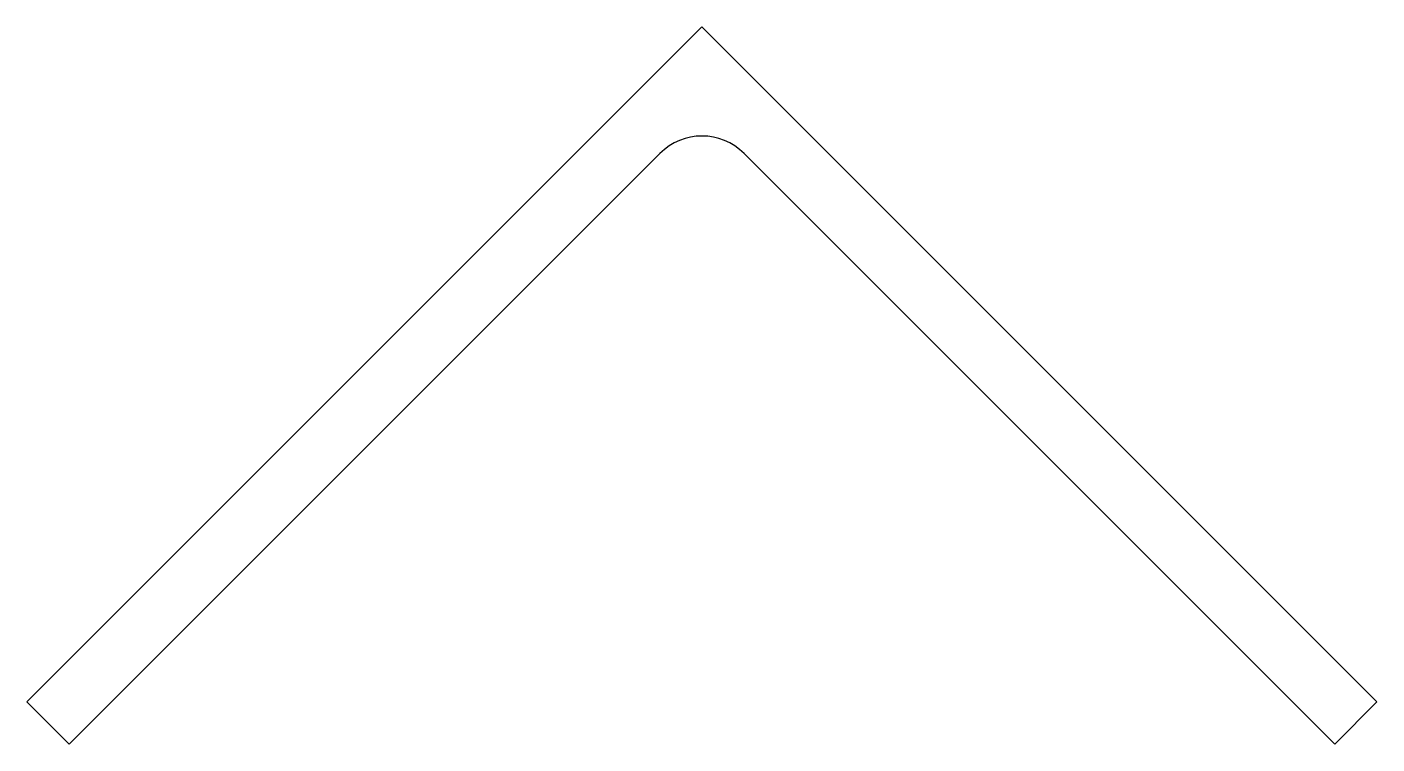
# Model space of a CAD drawing. Extents: x -35.9 to 35.9, y 0.3 to 38.5.
import ezdxf

# ---------------------------------------------------------------- set-up
doc = ezdxf.new("R2010")
doc.units = 0
doc.layers.get('0').update_dxf_attribs({"linetype": 'CONTINUOUS'})

msp = doc.modelspace()

# ---------------------------------------------------------------- linework, layer by layer
at = {"color": 7}
for p, q in [((-35.927, 2.548), (-0.006, 38.469)), ((-0.006, 38.469), (35.915, 2.548)), ((-2.251, 31.734), (-33.682, 0.303)), ((33.67, 0.303), (2.239, 31.734)), ((-33.682, 0.303), (-35.927, 2.548)), ((35.915, 2.548), (33.67, 0.303))]:
    msp.add_line(p, q, dxfattribs=at)
msp.add_arc((-0.006, 29.489), 3.175, 45, 135, dxfattribs=at)

doc.saveas('drawing.dxf')
